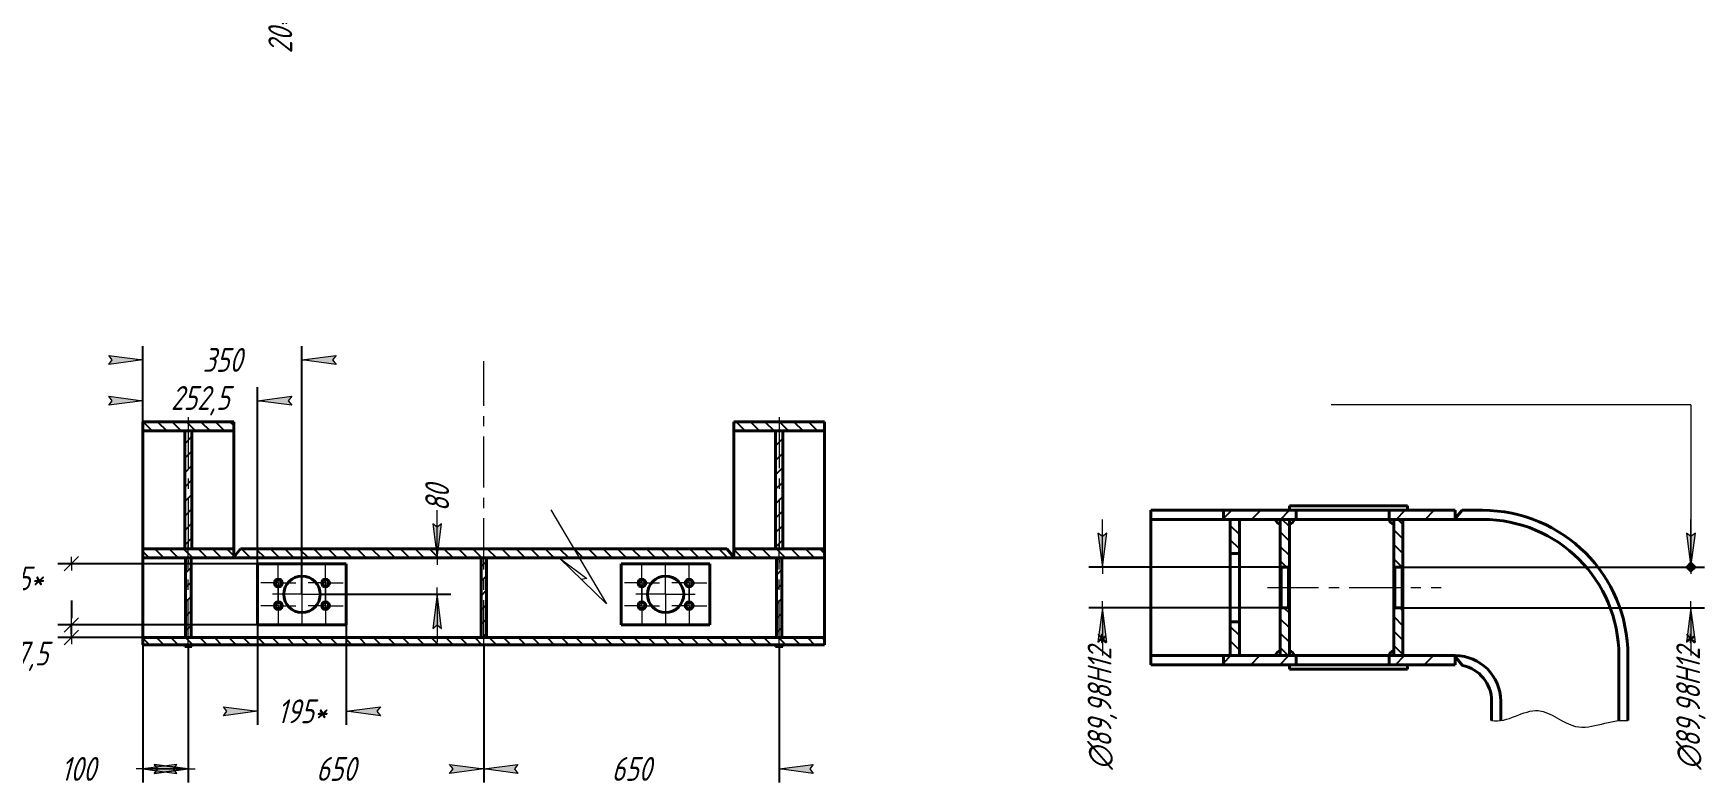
# Model space of a CAD drawing. Header units: millimetres. Extents: x 0 to 841, y 0 to 594.
# Drawn here: x 352.6 to 596.7, y 273 to 382 of the extents above; entities that cross this region are included whole.
import ezdxf

# ---------------------------------------------------------------- set-up
doc = ezdxf.new("R2010")
doc.units = ezdxf.units.MM
for name, pattern in [('K5LT_AXLED', [12, 7.5, -1.5, 1.5, -1.5]), ('K5LT_BASIC', [0]), ('K5LT_THIN', [0])]:
    doc.linetypes.add(name, pattern=pattern)
doc.layers.add('Системный слой', color=7, linetype='Continuous')
doc.styles.add('KDIMTEXTSTYLE', font='GOST_AU.SHX', dxfattribs={"width": 0.96, "oblique": 15, "height": 5})
doc.dimstyles.new('KDIMSTYLE (0.07)', dxfattribs={"dimtxt": 5, "dimasz": 1, "dimexe": 2, "dimexo": 0.0625, "dimgap": 1, "dimtad": 1, "dimlfac": 15, "dimtxsty": 'KDIMTEXTSTYLE', "dimsah": 1, "dimcen": 0.09, "dimdle": 1, "dimadec": 0, "dimazin": 0, "dimtfac": 0.667, "dimtmove": 0, "dimatfit": 3, "dimfxl": 1, "dimtvp": 1, "dimtolj": 1, "dimtzin": 0, "dimarcsym": 0})
pattern_1 = [(135, (0, 0), (-1.060660171779821, -1.060660171779821), [])]
pattern_2 = [(45, (0, 0), (-1.060660171779821, 1.060660171779821), [])]
pattern_3 = [(45, (0, 0), (-2.121320343559643, 2.121320343559643), [])]

# ---------------------------------------------------------------- blocks, each defined once
blk = doc.blocks.new('KDIMARROW_02')
at = {"layer": 'Системный слой'}
blk.add_hatch(color=0, dxfattribs=at).paths.add_polyline_path([(4.5, -5.51091059616309e-16), (5, 0.6582624912261956), (0, 0), (5, -0.658262491226197)])
at = {"layer": 'Системный слой', "color": 0, "linetype": 'K5LT_THIN', "lineweight": 18}
for p, q in [((0, 0), (-1, 0)), ((5, 0.6582624912261956), (0, 0)), ((0, 0), (5, -0.658262491226197)), ((0, 0), (7, -8.572527594031472e-16)), ((4.5, -5.51091059616309e-16), (5, 0.6582624912261956)), ((5, -0.658262491226197), (4.5, -5.51091059616309e-16))]:
    blk.add_line(p, q, dxfattribs=at)
blk = doc.blocks.new('U157')
at = {"layer": 'Системный слой', "color": 30, "linetype": 'K5LT_AXLED', "lineweight": 18, "true_color": 0xff8000}
for q in [(391.9785156587731, 303.9901420923917), (387.6451823254398, 299.6568087590584), (391.9785156587731, 295.3234754257251), (396.3118489921064, 299.6568087590584)]:
    blk.add_line((391.9785156587731, 299.6568087590584), q, dxfattribs=at)
blk = doc.blocks.new('U158')
at = {"layer": 'Системный слой', "color": 30, "linetype": 'K5LT_AXLED', "lineweight": 18, "true_color": 0xff8000}
for q in [(445.3118489920755, 303.9901420923917), (440.9785156587421, 299.6568087590584), (445.3118489920754, 295.3234754257251), (449.6451823254088, 299.6568087590584)]:
    blk.add_line((445.3118489920754, 299.6568087590584), q, dxfattribs=at)
blk = doc.blocks.new('KDIMARROW_01')
at = {"layer": 'Системный слой'}
blk.add_hatch(color=0, dxfattribs=at).paths.add_polyline_path([(-5, -0.6582624912261956), (0, 0), (-5, 0.658262491226197), (-4.5, 5.51091059616309e-16)])
at = {"layer": 'Системный слой', "color": 0, "linetype": 'K5LT_THIN', "lineweight": 18}
for p, q in [((-4.5, 5.51091059616309e-16), (-5, 0.658262491226197)), ((-5, 0.658262491226197), (0, 0)), ((0, 0), (-5, -0.6582624912261956)), ((-5, -0.6582624912261956), (-4.5, 5.51091059616309e-16)), ((0, 0), (-1, 0))]:
    blk.add_line(p, q, dxfattribs=at)
blk = doc.blocks.new('KDIMARROW_13')
at = {"layer": 'Системный слой', "color": 0, "linetype": 'K5LT_THIN', "lineweight": 18}
for p, q in [((-1.060500025749206, 1.060500025749207), (1.060500025749206, -1.060500025749207)), ((0, 0), (-1, 0)), ((0, 0), (1, -1.224646799147353e-16))]:
    blk.add_line(p, q, dxfattribs=at)
blk = doc.blocks.new('U162')
at = {"layer": 'Системный слой', "color": 7, "linetype": 'K5LT_THIN', "lineweight": 18}
for p, q in [((429.7171688074989, 304.990142092493), (433.7623391297079, 301.978513534441)), ((436.6671464653339, 298.2392085802071), (429.7171688074989, 304.990142092493)), ((433.7623391297079, 301.978513534441), (432.9450358964533, 301.8547196239818))]:
    blk.add_line(p, q, dxfattribs=at)
blk = doc.blocks.new('U166')
at = {"layer": 'Системный слой', "color": 30, "linetype": 'K5LT_AXLED', "lineweight": 18, "true_color": 0xff8000}
for q in [(448.7785156587731, 303.8913066420584), (446.2106844424398, 301.3234754257251), (448.7785156587731, 298.7556442093917), (451.3463468751065, 301.3234754257251)]:
    blk.add_line((448.7785156587731, 301.3234754257251), q, dxfattribs=at)
blk = doc.blocks.new('U167')
at = {"layer": 'Системный слой', "color": 30, "linetype": 'K5LT_AXLED', "lineweight": 18, "true_color": 0xff8000}
for q in [(448.7785156587731, 300.5579733087251), (446.2106844424398, 297.9901420923917), (448.7785156587731, 295.4223108760584), (451.3463468751065, 297.9901420923917)]:
    blk.add_line((448.7785156587731, 297.9901420923917), q, dxfattribs=at)
blk = doc.blocks.new('U168')
at = {"layer": 'Системный слой', "color": 30, "linetype": 'K5LT_AXLED', "lineweight": 18, "true_color": 0xff8000}
for q in [(441.8451823254398, 300.5579733087251), (439.2773511091065, 297.9901420923917), (441.8451823254398, 295.4223108760584), (444.4130135417731, 297.9901420923917)]:
    blk.add_line((441.8451823254398, 297.9901420923917), q, dxfattribs=at)
blk = doc.blocks.new('U169')
at = {"layer": 'Системный слой', "color": 30, "linetype": 'K5LT_AXLED', "lineweight": 18, "true_color": 0xff8000}
for q in [(441.8451823254398, 303.8913066420584), (439.2773511091065, 301.3234754257251), (441.8451823254398, 298.7556442093917), (444.4130135417731, 301.3234754257251)]:
    blk.add_line((441.8451823254398, 301.3234754257251), q, dxfattribs=at)
blk = doc.blocks.new('U170')
at = {"layer": 'Системный слой', "color": 30, "linetype": 'K5LT_AXLED', "lineweight": 18, "true_color": 0xff8000}
for q in [(388.5118489921065, 300.5579733087251), (385.9440177757731, 297.9901420923919), (388.5118489921064, 295.4223108760584), (391.0796802084398, 297.9901420923916)]:
    blk.add_line((388.5118489921064, 297.9901420923917), q, dxfattribs=at)
blk = doc.blocks.new('U171')
at = {"layer": 'Системный слой', "color": 30, "linetype": 'K5LT_AXLED', "lineweight": 18, "true_color": 0xff8000}
for q in [(388.5118489921065, 303.8913066420584), (385.9440177757731, 301.3234754257252), (388.5118489921064, 298.7556442093917), (391.0796802084398, 301.323475425725)]:
    blk.add_line((388.5118489921064, 301.3234754257251), q, dxfattribs=at)
blk = doc.blocks.new('U172')
at = {"layer": 'Системный слой', "color": 30, "linetype": 'K5LT_AXLED', "lineweight": 18, "true_color": 0xff8000}
for q in [(395.4451823254399, 300.5579733087251), (392.8773511091064, 297.9901420923919), (395.4451823254396, 295.4223108760584), (398.0130135417731, 297.9901420923916)]:
    blk.add_line((395.4451823254398, 297.9901420923917), q, dxfattribs=at)
blk = doc.blocks.new('U173')
at = {"layer": 'Системный слой', "color": 30, "linetype": 'K5LT_AXLED', "lineweight": 18, "true_color": 0xff8000}
for q in [(395.4451823254399, 303.8913066420584), (392.8773511091064, 301.3234754257252), (395.4451823254396, 298.7556442093917), (398.0130135417731, 301.323475425725)]:
    blk.add_line((395.4451823254398, 301.3234754257251), q, dxfattribs=at)
blk = doc.blocks.new('U186')
at = {"layer": 'Системный слой', "color": 150, "linetype": 'K5LT_BASIC', "lineweight": 40, "true_color": 0x0080ff}
for p, q in [((554.1429870434538, 312.656808759146), (554.1429870434538, 311.9901420924937)), ((554.1429870434538, 289.3234754258271), (554.1429870434538, 288.656808759146))]:
    blk.add_line(p, q, dxfattribs=at)
blk = doc.blocks.new('U187')
at = {"layer": 'Системный слой', "color": 150, "linetype": 'K5LT_BASIC', "lineweight": 40, "true_color": 0x0080ff}
for p, q in [((536.8096537101204, 311.9901420924938), (536.8096537101204, 312.656808759146)), ((536.8096537101204, 288.656808759146), (536.8096537101204, 289.3234754258271))]:
    blk.add_line(p, q, dxfattribs=at)
blk = doc.blocks.new('U190')
at = {"layer": 'Системный слой'}
h = blk.add_hatch(color=7, dxfattribs=at)
h.paths.add_polyline_path([(596.4594795514121, 303.6560679269476), (595.7094795514121, 304.4060679269476), (594.9594795514121, 303.6560679269476), (595.7094795514121, 302.9060679269476)])
h.paths.add_polyline_path([(596.2094795514121, 303.6560679269476), (595.7094795514121, 304.1560679269476), (595.2094795514121, 303.6560679269476), (595.7094795514121, 303.1560679269476)])
h.paths.add_polyline_path([(595.7094795514121, 303.4060679269476), (595.9594795514121, 303.6560679269476), (595.7094795514121, 303.9060679269476), (595.4594795514121, 303.6560679269476)])
at = {"layer": 'Системный слой', "color": 7, "linetype": 'K5LT_THIN', "lineweight": 18}
for p, q in [((595.7094795514121, 327.4930961359038), (595.7094795514121, 303.6560679269476)), ((595.7094795514121, 304.4060679269476), (594.9594795514121, 303.6560679269476)), ((594.9594795514121, 303.6560679269476), (595.7094795514121, 302.9060679269476)), ((595.7094795514121, 304.1560679269476), (595.2094795514121, 303.6560679269476)), ((595.2094795514121, 303.6560679269476), (595.7094795514121, 303.1560679269476)), ((595.7094795514121, 303.9060679269476), (595.4594795514121, 303.6560679269476)), ((595.4594795514121, 303.6560679269476), (595.7094795514121, 303.4060679269476)), ((595.7094795514121, 304.1560679269476), (595.7094795514121, 304.4060679269476)), ((596.4594795514121, 303.6560679269476), (595.7094795514121, 304.4060679269476)), ((595.7094795514121, 303.9060679269476), (595.7094795514121, 304.1560679269476)), ((596.2094795514121, 303.6560679269476), (595.7094795514121, 304.1560679269476)), ((595.9594795514121, 303.6560679269476), (595.7094795514121, 303.9060679269476)), ((595.7094795514121, 303.4060679269476), (595.9594795514121, 303.6560679269476)), ((595.7094795514121, 303.1560679269476), (596.2094795514121, 303.6560679269476)), ((595.7094795514121, 302.9060679269476), (596.4594795514121, 303.6560679269476))]:
    blk.add_line(p, q, dxfattribs=at)

msp = doc.modelspace()

# ---------------------------------------------------------------- hatches: boundary and pattern name
at = {"layer": 'Системный слой'}
h = msp.add_hatch(dxfattribs=at)
h.set_pattern_fill('', angle=135, style=0, pattern_type=0)
h.set_pattern_definition(pattern_1)
h.paths.add_polyline_path([(368.6451823254398, 323.656808759162), (381.9785156587731, 323.656808759162), (381.9785156587731, 324.9901420924953), (368.6451823254398, 324.9901420926537)])
h = msp.add_hatch(dxfattribs=at)
h.set_pattern_fill('', angle=135, style=0, pattern_type=0)
h.set_pattern_definition(pattern_1)
h.paths.add_polyline_path([(455.3118489921064, 323.656808759162), (468.6451823254398, 323.656808759162), (468.6451823254398, 324.9901420924954), (455.3118489921064, 324.9901420926537)])
h = msp.add_hatch(dxfattribs=at)
h.set_pattern_fill('', angle=45, style=0, pattern_type=0)
h.set_pattern_definition(pattern_2)
h.paths.add_polyline_path([(375.8451823254398, 323.6568087591775), (374.7785156587731, 323.6568087593359), (374.7785156587731, 306.3234754257904), (375.8451823254398, 306.3234754257904)])
h = msp.add_hatch(dxfattribs=at)
h.set_pattern_fill('', angle=45, style=0, pattern_type=0)
h.set_pattern_definition(pattern_2)
h.paths.add_polyline_path([(462.5118489921065, 323.6568087591775), (461.4451823254398, 323.6568087593359), (461.4451823254398, 306.3234754257904), (462.5118489921064, 306.3234754257904)])
h = msp.add_hatch(dxfattribs=at)
h.set_pattern_fill('', angle=45, style=0, pattern_type=0)
h.set_pattern_definition(pattern_3)
h.paths.add_polyline_path([(537.8096537100749, 311.9901420924938), (527.1429870434393, 311.9901420924938), (527.1429870434393, 310.6568087591604), (537.8096537100749, 310.6568087591604)])
h.paths.add_polyline_path([(561.1429870434393, 311.9901420924937), (551.4763203767727, 311.9901420924937), (551.4763203767727, 310.6568087591604), (561.1429870434393, 310.6568087591604)])
h = msp.add_hatch(dxfattribs=at)
h.set_pattern_fill('', angle=135, style=0, pattern_type=0)
h.set_pattern_definition(pattern_1)
h.paths.add_polyline_path([(529.4763203768846, 310.6568087591604), (528.1429870433554, 310.6568087591604), (528.1429870433554, 305.6362450267951), (529.476320376693, 305.6362450267951)])
h.paths.add_polyline_path([(528.1429870433554, 295.6362450267951), (528.1429870432719, 290.6568087591605), (529.476320376693, 290.6568087591604), (529.4763203766948, 295.6362450267951)])
h = msp.add_hatch(dxfattribs=at)
h.set_pattern_fill('', angle=135, style=0, pattern_type=0)
h.set_pattern_definition(pattern_1)
h.paths.add_polyline_path([(535.4763203766892, 310.6568087591605), (535.4763203766892, 303.7901420924939), (535.6096537100233, 303.6568087591605), (536.6763203766934, 303.6568087591605), (536.8096537100267, 303.7901420924938), (536.8096537102182, 310.6568087591605)])
h.paths.add_polyline_path([(535.4763203766892, 297.5234754258271), (535.4763203766054, 290.6568087591605), (536.8096537100267, 290.6568087591605), (536.8096537100267, 297.5234754258271), (536.6763203766934, 297.6568087591605), (535.6096537100225, 297.6568087591605)])
h = msp.add_hatch(dxfattribs=at)
h.set_pattern_fill('', angle=135, style=0, pattern_type=0)
h.set_pattern_definition(pattern_1)
h.paths.add_polyline_path([(553.4763203767727, 290.6568087591604), (553.4763203767727, 297.5234754258271), (553.3429870434394, 297.6568087591604), (552.2763203767727, 297.6568087591604), (552.1429870434393, 297.5234754258271), (552.1429870434393, 290.6568087591604)])
h.paths.add_polyline_path([(553.4763203767727, 303.7901420924937), (553.4763203767727, 310.6568087591604), (552.1429870434393, 310.6568087591604), (552.1429870434393, 303.7901420924937), (552.2763203767727, 303.6568087591604), (553.3429870434394, 303.6568087591604)])
h = msp.add_hatch(dxfattribs=at)
h.set_pattern_fill('', angle=135, style=0, pattern_type=0)
h.set_pattern_definition(pattern_1)
h.paths.add_polyline_path([(381.9785156587731, 306.3234754257748), (368.6451823254398, 306.3234754259877), (368.6451823254398, 304.9901420924539), (381.9785156587731, 304.9901420924539)])
h = msp.add_hatch(dxfattribs=at)
h.set_pattern_fill('', angle=135, style=0, pattern_type=0)
h.set_pattern_definition(pattern_1)
h.paths.add_polyline_path([(455.3118489921002, 304.9901420925107), (455.3118489921014, 305.123475425844), (454.3049294346997, 306.3234754258532), (382.9854352161918, 306.3234754265047), (381.9785156587681, 305.1234754265138), (381.9785156587669, 304.9901420931805)])
h = msp.add_hatch(dxfattribs=at)
h.set_pattern_fill('', angle=135, style=0, pattern_type=0)
h.set_pattern_definition(pattern_1)
h.paths.add_polyline_path([(468.6451823254398, 306.3234754257749), (455.3118489921065, 306.3234754259877), (455.3118489921065, 304.9901420924539), (468.6451823254398, 304.9901420924539)])
h = msp.add_hatch(dxfattribs=at)
h.set_pattern_fill('', angle=45, style=0, pattern_type=0)
h.set_pattern_definition(pattern_2)
h.paths.add_polyline_path([(375.7118489921064, 304.9901420923823), (374.9118489921064, 304.9901420923823), (374.9118489921064, 293.3234754257156), (375.7118489921064, 293.3234754257156)])
h = msp.add_hatch(dxfattribs=at)
h.set_pattern_fill('', angle=45, style=0, pattern_type=0)
h.set_pattern_definition(pattern_2)
h.paths.add_polyline_path([(419.0451823254398, 304.9901420923823), (418.2451823254398, 304.9901420923823), (418.2451823254397, 293.3234754257157), (419.0451823254397, 293.3234754257156)])
h = msp.add_hatch(dxfattribs=at)
h.set_pattern_fill('', angle=45, style=0, pattern_type=0)
h.set_pattern_definition(pattern_2)
h.paths.add_polyline_path([(462.3785156587732, 304.9901420923824), (461.5785156587731, 304.9901420923824), (461.5785156587732, 293.3234754257157), (462.3785156587732, 293.3234754257157)])
h = msp.add_hatch(dxfattribs=at)
h.set_pattern_fill('', angle=135, style=0, pattern_type=0)
h.set_pattern_definition(pattern_1)
h.paths.add_polyline_path([(468.6451823254397, 292.2568087590488), (468.6451823254397, 293.3234754257155), (368.6451823254397, 293.323475425716), (368.6451823254397, 292.2568087590494)])
h = msp.add_hatch(dxfattribs=at)
h.set_pattern_fill('', angle=45, style=0, pattern_type=0)
h.set_pattern_definition(pattern_3)
h.paths.add_polyline_path([(537.8096537100749, 290.6568087591604), (527.1429870434393, 290.6568087591604), (527.1429870434393, 289.3234754258271), (537.8096537100749, 289.3234754258271)])
h.paths.add_polyline_path([(561.1429870434393, 290.6568087591604), (551.4763203767727, 290.6568087591604), (551.4763203767727, 289.3234754258271), (561.1429870434393, 289.3234754258271)])

# ---------------------------------------------------------------- linework, layer by layer
at = {"layer": 'Системный слой', "color": 30, "linetype": 'K5LT_AXLED', "lineweight": 18, "true_color": 0xff8000}
for p, q in [((418.6451823254398, 291.3234754257156), (418.6451823254398, 333.856808759049)), ((375.3118489921064, 325.656808759176), (375.3118489921064, 304.3234754257881)), ((461.9785156587731, 325.656808759176), (461.9785156587731, 304.3234754257881)), ((375.3118489921064, 291.3234754257156), (375.3118489921064, 306.9901420923823)), ((461.9785156587731, 291.3234754257156), (461.9785156587731, 306.9901420923823)), ((533.6096537100228, 300.6568087591604), (559.0763203766895, 300.6568087591609))]:
    msp.add_line(p, q, dxfattribs=at)
at = {"layer": 'Системный слой', "color": 7, "linetype": 'K5LT_THIN', "lineweight": 18}
for p, q in [((595.7094795514121, 327.4930961359038), (542.9493959571003, 327.4930961359038)), ((428.4898424253557, 312.0755550820297), (436.6671464653339, 298.2392085802071))]:
    msp.add_line(p, q, dxfattribs=at)
at = {"layer": 'Системный слой', "color": 150, "linetype": 'K5LT_BASIC', "lineweight": 40, "true_color": 0x0080ff}
for p, q in [((368.6451823254398, 324.9901420924938), (368.6451823254398, 323.6568087591605)), ((381.9785156587731, 324.9901420924938), (368.6451823254398, 324.9901420924938)), ((381.9785156587731, 324.9901420924938), (381.9785156587731, 323.6568087591605)), ((455.3118489921064, 324.9901420924938), (468.6451823254398, 324.9901420924938)), ((455.3118489921064, 324.9901420924938), (455.3118489921064, 323.6568087591605)), ((468.6451823254398, 324.9901420924938), (468.6451823254398, 323.6568087591605)), ((368.6451823254398, 306.3234754257748), (368.6451823254398, 323.656808759162)), ((368.6451823254398, 323.6568087591605), (381.9785156587731, 323.6568087591605)), ((375.8451823254398, 323.6568087591775), (374.7785156587731, 323.6568087591775)), ((374.7785156587731, 323.6568087591775), (374.7785156587731, 306.3234754257904)), ((375.8451823254398, 323.6568087591775), (375.8451823254398, 306.3234754257904)), ((381.9785156587731, 306.3234754257748), (381.9785156587731, 323.656808759162)), ((455.3118489921064, 306.3234754257749), (455.3118489921064, 323.656808759162)), ((468.6451823254398, 323.6568087591605), (455.3118489921064, 323.6568087591605)), ((462.5118489921065, 323.6568087591775), (461.4451823254398, 323.6568087591775)), ((461.4451823254398, 323.6568087591775), (461.4451823254398, 306.3234754257904)), ((462.5118489921065, 323.6568087591775), (462.5118489921065, 306.3234754257904)), ((468.6451823254398, 306.3234754257749), (468.6451823254398, 323.656808759162)), ((536.8096537101204, 312.656808759146), (554.1429870434538, 312.656808759146)), ((516.4763203767607, 311.9901420924938), (516.4763203767727, 310.6568087591604)), ((522.1429870434393, 311.9901420924938), (516.4763203767607, 311.9901420924938)), ((522.1429870434393, 310.6568087591604), (516.4763203767727, 310.6568087591604)), ((516.4763203767727, 310.6568087591604), (516.4763203767606, 290.6568087591604)), ((527.1429870434393, 311.9901420924938), (522.1429870434393, 311.9901420924938)), ((527.1429870434393, 310.6568087591604), (522.1429870434393, 310.6568087591604)), ((527.1429870434393, 311.9901420924938), (527.1429870434393, 310.6568087591604)), ((527.1429870434393, 311.9901420924938), (537.8096537100749, 311.9901420924937)), ((527.1429870434393, 310.6568087591604), (537.8096537100749, 310.6568087591604)), ((528.1429870433554, 310.6568087591604), (529.476320376693, 310.6568087591604)), ((528.1429870433554, 310.6568087591604), (528.1429870433554, 305.6362450267951)), ((529.476320376693, 305.6362450267951), (529.476320376693, 310.6568087591604)), ((535.4757510880008, 310.6568087591604), (535.4757510880008, 309.9901423355611)), ((535.4763203767051, 310.6568087591604), (536.8096537100431, 310.6568087591604)), ((535.4763203767054, 310.6568087591605), (535.4763203766892, 303.7901420924939)), ((536.8096537100267, 303.7901420924938), (536.8096537100436, 310.6568087591605)), ((541.1429870434083, 311.9901420924938), (537.8096537100749, 311.9901420924937)), ((537.8096537100749, 310.6568087591604), (537.8096537100749, 311.9901420924937)), ((541.1429870434083, 310.6568087591604), (537.8096537100749, 310.6568087591604)), ((548.1429870434393, 311.9901420924938), (541.1429870434083, 311.9901420924938)), ((548.1429870434393, 310.6568087591604), (541.1429870434083, 310.6568087591604)), ((551.4763203767727, 311.9901420924937), (548.1429870434393, 311.9901420924938)), ((551.4763203765817, 310.6568087591604), (548.1429870434393, 310.6568087591604)), ((551.4763203767727, 311.9901420924937), (551.4763203765817, 310.6568087591604)), ((551.4763203767727, 311.9901420924937), (561.1429870434393, 311.9901420924937)), ((551.4763203765817, 310.6568087591604), (561.1429870434393, 310.6568087591604)), ((553.4763203767727, 310.6568087591604), (552.1429870434393, 310.6568087591604)), ((552.1429870434393, 303.7901420924937), (552.1429870434393, 310.6568087591604)), ((553.4763203767727, 303.7901420924937), (553.4763203767727, 310.6568087591604)), ((561.1429870434393, 310.6568087591604), (561.1429870434393, 311.9901420924918)), ((562.1499066008521, 311.9901420924919), (561.1429870434393, 310.7901420924919)), ((561.1429870434393, 310.6568087591604), (565.1429870434549, 310.6568087591565)), ((565.1429870434393, 311.9901420924919), (562.1499066008521, 311.9901420924919)), ((381.9785156587731, 306.3234754257726), (368.6451823254398, 306.3234754257726)), ((368.6451823254398, 306.3234754257726), (368.6451823254398, 304.9901420923823)), ((374.7785156587731, 306.3234754257904), (375.8451823254398, 306.3234754257904)), ((381.9785156587681, 305.1234754265138), (382.9854352161918, 306.3234754265047)), ((381.9785156587731, 306.3234754257748), (381.9785156587669, 304.9901420931805)), ((382.9854352161918, 306.3234754265047), (454.3049294346997, 306.3234754258532)), ((454.3049294346997, 306.3234754258532), (455.3118489921014, 305.123475425844)), ((455.3118489921064, 306.3234754257726), (468.6451823254398, 306.3234754257726)), ((455.3118489921064, 306.3234754257749), (455.3118489921002, 304.9901420925107)), ((461.4451823254398, 306.3234754257904), (462.5118489921065, 306.3234754257904)), ((468.6451823254398, 306.3234754257726), (468.6451823254398, 304.9901420923823)), ((529.476320376693, 305.6362450267951), (528.1429870433554, 305.6362450267951)), ((528.1429870433215, 304.3029116934618), (528.1429870433554, 305.6362450267951)), ((529.476320376693, 305.6362450267951), (529.4763203766573, 304.3029116934618)), ((368.6451823254398, 304.9901420923845), (381.9785156587669, 304.9901420931805)), ((368.6451823254398, 304.9901420923823), (368.6451823254398, 293.3234754257157)), ((374.9118489921065, 293.3234754257156), (374.9118489921065, 304.9901420923823)), ((374.9118489921065, 304.9901420923823), (375.7118489921065, 304.9901420923823)), ((375.7118489921065, 293.3234754257156), (375.7118489921065, 304.9901420923823)), ((381.9785156587669, 304.9901420931805), (381.9785156587681, 305.1234754265138)), ((381.9785156587669, 304.9901420931805), (455.3118489921002, 304.9901420925107)), ((398.4785156587731, 304.1568087590584), (385.4785156587731, 304.1568087590584)), ((385.4785156587731, 304.1568087590584), (385.4785156587731, 295.1568087590584)), ((398.4785156587731, 295.1568087590584), (398.4785156587731, 304.1568087590584)), ((418.2451823254398, 293.3234754257156), (418.2451823254398, 304.9901420923823)), ((418.2451823254398, 304.9901420923823), (419.0451823254398, 304.9901420923823)), ((419.0451823254398, 293.3234754257156), (419.0451823254398, 304.9901420923823)), ((438.8118489921064, 304.1568087590584), (451.8118489921064, 304.1568087590584)), ((438.8118489921064, 295.1568087590584), (438.8118489921064, 304.1568087590584)), ((451.8118489921064, 304.1568087590584), (451.8118489921064, 295.1568087590584)), ((455.3118489921014, 305.123475425844), (455.3118489921002, 304.9901420925107)), ((468.6451823254397, 304.9901420923819), (455.3118489921002, 304.9901420925107)), ((461.5785156587731, 293.3234754257156), (461.5785156587731, 304.9901420923823)), ((462.3785156587731, 304.9901420923823), (461.5785156587731, 304.9901420923823)), ((462.3785156587731, 293.3234754257156), (462.3785156587731, 304.9901420923823)), ((468.6451823254398, 293.3234754257156), (468.6451823254398, 304.9901420923823)), ((528.1429870433215, 304.3029116934618), (528.1429870433215, 296.9695783601284)), ((529.4763203766573, 296.9695783601284), (529.4763203766573, 304.3029116934618)), ((535.6096537100228, 303.6568087591605), (535.4763203766892, 303.7901420924939)), ((535.4763203766892, 297.5234754258271), (535.4763203766892, 303.7901420924939)), ((535.6096537100228, 303.6568087591605), (536.6763203766934, 303.6568087591605)), ((535.6096537100228, 297.6568087591605), (535.6096537100228, 303.6568087591605)), ((536.6763203766934, 303.6568087591605), (536.8096537100267, 303.7901420924938)), ((536.6763203766934, 297.6568087591605), (536.6763203766934, 303.6568087591605)), ((536.8096537100267, 297.5234754258271), (536.8096537100267, 303.7901420924938)), ((552.1429870434393, 303.7901420924937), (552.2763203767727, 303.6568087591604)), ((552.1429870434393, 297.5234754258271), (552.1429870434393, 303.7901420924937)), ((552.2763203767727, 303.6568087591604), (553.3429870434394, 303.6568087591604)), ((552.2763203767727, 297.6568087591604), (552.2763203767727, 303.6568087591604)), ((553.4763203767727, 303.7901420924937), (553.3429870434394, 303.6568087591604)), ((553.3429870434394, 297.6568087591604), (553.3429870434394, 303.6568087591604)), ((553.4763203767727, 297.5234754258271), (553.4763203767727, 303.7901420924937)), ((528.1429870433554, 295.6362450267951), (528.1429870433215, 296.9695783601284)), ((528.1429870433554, 295.6362450267951), (529.4763203766643, 295.6362450267949)), ((528.1429870433554, 295.6362450267951), (528.1429870433554, 290.6568087591604)), ((529.4763203766573, 296.9695783601284), (529.4763203766643, 295.6362450267949)), ((529.476320376693, 290.6568087591604), (529.4763203766643, 295.6362450267949)), ((535.6096537100228, 297.6568087591605), (535.4763203766892, 297.5234754258271)), ((535.4763203766892, 297.5234754258271), (535.4763203766306, 290.6568087591605)), ((535.6096537100228, 297.6568087591605), (536.6763203766934, 297.6568087591605)), ((536.6763203766934, 297.6568087591605), (536.8096537100267, 297.5234754258271)), ((536.8096537101204, 290.6568087591604), (536.8096537100267, 297.5234754258271)), ((552.1429870434393, 297.5234754258271), (552.2763203767727, 297.6568087591604)), ((552.1429870434393, 290.6568087591604), (552.1429870434393, 297.5234754258271)), ((552.2763203767727, 297.6568087591604), (553.3429870434394, 297.6568087591604)), ((553.4763203767727, 297.5234754258271), (553.3429870434394, 297.6568087591604)), ((553.4763203767727, 290.6568087591604), (553.4763203767727, 297.5234754258271)), ((368.6451823254398, 292.256808759049), (368.6451823254398, 293.3234754257157)), ((468.6451823254398, 293.3234754257156), (368.6451823254398, 293.3234754257157)), ((375.7118489921065, 293.3234754257156), (374.9118489921065, 293.3234754257156)), ((385.4785156587731, 295.1568087590584), (398.4785156587731, 295.1568087590584)), ((419.0451823254398, 293.3234754257156), (418.2451823254398, 293.3234754257156)), ((451.8118489921064, 295.1568087590584), (438.8118489921064, 295.1568087590584)), ((461.5785156587731, 293.3234754257156), (462.3785156587731, 293.3234754257156)), ((468.6451823254398, 293.3234754257156), (468.6451823254398, 292.256808759049)), ((468.6451823254398, 292.256808759049), (368.6451823254398, 292.256808759049)), ((374.7785156587731, 291.9901420926521), (374.7785156587731, 292.2568087590493)), ((375.8451823254398, 291.9901420926521), (374.7785156587731, 291.9901420926521)), ((375.8451823254398, 291.9901420926521), (375.8451823254398, 292.2568087590493)), ((461.4451823254398, 291.9901420926521), (461.4451823254398, 292.2568087590489)), ((462.5118489921064, 291.9901420926521), (461.4451823254398, 291.9901420926521)), ((462.5118489921064, 291.9901420926521), (462.5118489921064, 292.2568087590489)), ((516.4763203767606, 290.6568087591604), (516.4763203767606, 289.3234754258271)), ((522.1429870434393, 290.6568087591604), (516.4763203767606, 290.6568087591604)), ((527.1429870434393, 290.6568087591604), (522.1429870434393, 290.6568087591604)), ((527.1429870434393, 290.6568087591604), (527.1429870434393, 289.3234754258271)), ((527.1429870434393, 290.6568087591604), (537.8096537100749, 290.6568087591604)), ((528.1429870433554, 290.6568087591604), (529.476320376693, 290.6568087591604)), ((535.4763203766306, 290.6568087591605), (536.8096537101204, 290.6568087591604)), ((541.1429870434083, 290.6568087591604), (537.8096537100749, 290.6568087591604)), ((537.8096537100749, 289.3234754258271), (537.8096537100749, 290.6568087591604)), ((548.1429870434393, 290.6568087591604), (541.1429870434083, 290.6568087591604)), ((551.4763203767727, 290.6568087591604), (548.1429870434393, 290.6568087591604)), ((551.4763203767727, 290.6568087591604), (551.4763203767727, 289.3234754258271)), ((551.4763203767727, 290.6568087591604), (561.1429870434393, 290.6568087591604)), ((552.1429870434393, 290.6568087591604), (553.4763203767727, 290.6568087591604)), ((561.1429870434393, 289.3234754258271), (561.1429870434393, 290.6568087591604)), ((561.1429870434393, 290.5259320245942), (562.1889397641653, 289.219905696179)), ((585.1429870434549, 290.6568087591565), (585.142987043433, 281.1272089441057)), ((586.4763203767508, 281.1272089441057), (586.4763203767727, 290.6568087591585)), ((522.1429870434393, 289.3234754258271), (516.4763203767606, 289.3234754258271)), ((527.1429870434393, 289.3234754258271), (522.1429870434393, 289.3234754258271)), ((527.1429870434393, 289.3234754258271), (537.8096537100749, 289.3234754258271)), ((554.1429870434538, 288.656808759146), (536.8096537101204, 288.656808759146)), ((541.1429870434083, 289.3234754258271), (537.8096537100749, 289.3234754258271)), ((548.1429870434393, 289.3234754258271), (541.1429870434083, 289.3234754258271)), ((551.4763203767727, 289.3234754258271), (548.1429870434393, 289.3234754258271)), ((551.4763203767727, 289.3234754258271), (561.1429870434393, 289.3234754258271)), ((566.4763203767748, 283.9901420924746), (566.4763203767656, 281.1272089441057)), ((567.809653710114, 281.1272089441057), (567.8096537101238, 283.9901420924708))]:
    msp.add_line(p, q, dxfattribs=at)
for centre, radius in [((388.5118489921064, 301.3234754257251), 0.5678312163333336), ((388.5118489921064, 301.3234754257251), 0.4611645496666667), ((391.9785156587731, 299.6568087590584), 2.666666666666667), ((395.4451823254398, 301.3234754257251), 0.5678312163333337), ((395.4451823254398, 301.3234754257251), 0.4611645496666667), ((441.8451823254398, 301.3234754257251), 0.5678312163333337), ((441.8451823254398, 301.3234754257251), 0.4611645496666667), ((445.3118489921064, 299.6568087590584), 2.666666666666667), ((448.7785156587731, 301.3234754257251), 0.5678312163333336), ((448.7785156587731, 301.3234754257251), 0.4611645496666667), ((388.5118489921064, 297.9901420923917), 0.5678312163333336), ((388.5118489921064, 297.9901420923917), 0.4611645496666667), ((395.4451823254398, 297.9901420923917), 0.5678312163333333), ((395.4451823254398, 297.9901420923917), 0.4611645496666667), ((441.8451823254398, 297.9901420923917), 0.5678312163333333), ((441.8451823254398, 297.9901420923917), 0.4611645496666667), ((448.7785156587731, 297.9901420923917), 0.5678312163333336), ((448.7785156587731, 297.9901420923917), 0.4611645496666667)]:
    msp.add_circle(centre, radius, dxfattribs=at)
for centre, radius, start, end in [((535.4763203767727, 310.6568087591604), 0.6666666666666672, 180.0000000000003, 270), ((536.809653710106, 310.6568087591604), 0.6666666666666664, 270, 0), ((552.1429870434393, 310.6568087591604), 0.6666666666666666, 180.0000000000016, 270), ((565.1429870434393, 290.6568087591585), 21.33333333333333, 0, 90), ((565.1429870434393, 290.6568087591604), 20, 0, 90), ((535.4763203767727, 290.6568087591604), 0.6666666666666666, 90, 179.9999999999996), ((536.809653710106, 290.6568087591604), 0.6666666666666666, 0, 90), ((552.1429870434393, 290.6568087591604), 0.6666666666666673, 89.99999999833767, 179.9999999983864), ((561.1429870434393, 283.9901420924938), 6.666666666666667, 0, 90), ((561.1429870434393, 283.9901420924918), 5.333333333333333, 0, 78.69006752610113)]:
    msp.add_arc(centre, radius, start, end, dxfattribs=at)
at = {"layer": 'Системный слой', "color": 7, "linetype": 'K5LT_THIN', "lineweight": 18}
for centre, start, end in [((388.5118489921064, 301.3234754257251), 70, 340), ((395.4451823254398, 301.3234754257251), 70, 340), ((441.8451823254398, 301.3234754257251), 290.0000000000001, 199.9999999999999), ((448.7785156587731, 301.3234754257251), 290.0000000000001, 199.9999999999999), ((388.5118489921064, 297.9901420923917), 70, 340), ((395.4451823254398, 297.9901420923917), 70, 340), ((441.8451823254398, 297.9901420923917), 290.0000000000001, 199.9999999999999), ((448.7785156587731, 297.9901420923917), 290.0000000000001, 199.9999999999999)]:
    msp.add_arc(centre, 0.5333333333333333, start, end, dxfattribs=at)
msp.add_open_spline([(566.4763203767634, 281.1272089441057), (568.8084550791563, 280.7154496377354), (573.1799192207824, 284.5172522855485), (579.0982141594571, 278.4166811604853), (583.9486826686725, 281.4317608440185), (586.4763203767508, 281.1272089441057)], degree=3, knots=[0, 0, 0, 0, 1.693394259660919, 3.14506159319979, 5, 5, 5, 5], dxfattribs=at)

# ---------------------------------------------------------------- block references
at = {"layer": 'Системный слой'}
for name in ['U190', 'U187', 'U186', 'U171', 'U157', 'U173', 'U162', 'U169', 'U158', 'U166', 'U170', 'U172', 'U168', 'U167']:
    msp.add_blockref(name, (0, 0), dxfattribs=at)

# ---------------------------------------------------------------- dimensions: what is measured, and where the dimension line sits
at = {"layer": 'Системный слой', "color": 7}
for base, p1, p2, location, override in [((388.803105296622, 392.9871880489761), (402.0666666667345, 391.6538547156389), (402.0666666667345, 392.9871880489761), (388.803105296622, 381.8220113394646), {"dimexo": 0, "dimpost": '\\H3.5;\\W0.965;\\Q15;\\Q15;\\H3.5;\\W0.965;\\Q15;<>\\H3.5;\\W0.965;\\Q15;\\Q15;\\H3.5;\\W0.965;\\Q15;\\Q15;*\\Q15;', "dimblk1": 'KDIMARROW_02', "dimblk2": 'KDIMARROW_02', "dimse1": 0, "dimse2": 0, "dimclrt": 7, "dimtolj": 1}), ((411.8138905802439, 304.990142092493), (394.6451823254398, 299.6568087590584), (381.9785156587731, 304.990142092493), (411.8138905802439, 313.7703711969482), {"dimexo": 0, "dimpost": '\\H3.5;\\W0.965;\\Q15;<>', "dimblk1": 'KDIMARROW_02', "dimblk2": 'KDIMARROW_02', "dimse1": 0, "dimse2": 0, "dimclrt": 7, "dimtolj": 1}), ((509.3825204993366, 303.6560679222873), (536.6763203766934, 297.6575495960336), (536.6763203766934, 303.6560679222873), (509.3825204993366, 283.8186543203933), {"dimexo": 0, "dimpost": '\\H3.5;\\W0.965;\\Q15;∅<>\\H3.5;\\W0.965;\\Q15;\\Q15;H12\\H3.5;\\W0.965;\\Q15;\\Q15;*', "dimblk1": 'KDIMARROW_02', "dimblk2": 'KDIMARROW_02', "dimse1": 0, "dimse2": 0, "dimclrt": 7, "dimtolj": 1}), ((595.7094795514121, 303.6560679269476), (553.4763203767727, 297.6575495913732), (553.4763203767727, 303.6560679269476), (595.7094795514121, 283.8186543079966), {"dimexo": 0, "dimpost": '\\H3.5;\\W0.965;\\Q15;∅<>\\H3.5;\\W0.965;\\Q15;\\Q15;H12\\H3.5;\\W0.965;\\Q15;\\Q15;*', "dimblk1": 'KDIMARROW_02', "dimblk2": 'KDIMARROW_02', "dimse1": 0, "dimse2": 0, "dimclrt": 7, "dimtolj": 1}), ((358.1561364986361, 304.1568087590584), (397.9452963361853, 295.1568087590584), (398.4785156587731, 304.1568087590584), (350.4329519998502, 301.9901420923917), {"dimexo": 0, "dimtoh": 1, "dimpost": '\\H3.5;\\W0.965;\\Q15;\\Q15;\\H3.5;\\W0.965;\\Q15;<>\\H3.5;\\W0.965;\\Q15;\\Q15;\\H3.5;\\W0.965;\\Q15;\\Q15;*\\Q15;', "dimblk1": 'KDIMARROW_13', "dimblk2": 'KDIMARROW_13', "dimse1": 0, "dimse2": 0, "dimclrt": 7, "dimtmove": 1, "dimtolj": 1}), ((358.1561364986361, 295.1568087590584), (386.9785156587731, 293.3234754257157), (385.4785156587731, 295.1568087590584), (351.4329519998502, 290.560686930183), {"dimexo": 0, "dimtoh": 1, "dimpost": '\\H3.5;\\W0.965;\\Q15;<>', "dimblk1": 'KDIMARROW_13', "dimblk2": 'KDIMARROW_13', "dimse1": 0, "dimse2": 0, "dimclrt": 7, "dimtmove": 1, "dimtolj": 1})]:
    msp.add_linear_dim(base=base, p1=p1, p2=p2, angle=90, location=location, dimstyle='KDIMSTYLE (0.07)', override=override, dxfattribs=at).render()
for base, p1, p2, location, override in [((368.6451823254398, 334.0612549085092), (391.9785156587731, 299.6568087590584), (368.6451823254398, 292.256808759049), (380.3118489921064, 334.0612549085092), {"dimexo": 0, "dimpost": '\\H3.5;\\W0.965;\\Q15;<>', "dimblk1": 'KDIMARROW_01', "dimblk2": 'KDIMARROW_01', "dimse1": 0, "dimse2": 0, "dimclrt": 7, "dimtolj": 1}), ((368.6451823254398, 328.071622722525), (385.4785156587731, 304.1568087590584), (368.6451823254398, 324.9901420924938), (377.0618489921064, 328.071622722525), {"dimexo": 0, "dimpost": '\\H3.5;\\W0.965;\\Q15;<>', "dimblk1": 'KDIMARROW_01', "dimblk2": 'KDIMARROW_01', "dimse1": 0, "dimse2": 0, "dimclrt": 7, "dimtolj": 1}), ((385.4785156587731, 282.4862728734288), (398.4785156587731, 295.1568087590584), (385.4785156587731, 295.1568087590584), (391.9785156587731, 282.4862728734288), {"dimexo": 0, "dimpost": '\\H3.5;\\W0.965;\\Q15;\\Q15;\\H3.5;\\W0.965;\\Q15;<>\\H3.5;\\W0.965;\\Q15;\\Q15;\\H3.5;\\W0.965;\\Q15;\\Q15;*\\Q15;', "dimblk1": 'KDIMARROW_01', "dimblk2": 'KDIMARROW_01', "dimse1": 0, "dimse2": 0, "dimclrt": 7, "dimtolj": 1}), ((368.6451823254398, 274.0336422702492), (375.3118489921064, 291.9901420926521), (368.6451823254398, 292.256808759049), (359.1837555905155, 274.0336422702492), {"dimexo": 0, "dimpost": '\\H3.5;\\W0.965;\\Q15;<>', "dimblk1": 'KDIMARROW_02', "dimblk2": 'KDIMARROW_02', "dimse1": 0, "dimse2": 0, "dimclrt": 7, "dimtolj": 1}), ((375.3118489921064, 274.0336422702492), (418.6451823254398, 292.256808759049), (375.3118489921064, 291.9901420926521), (396.9785156587731, 274.0336422702492), {"dimexo": 0, "dimpost": '\\H3.5;\\W0.965;\\Q15;<>', "dimblk1": 'KDIMARROW_01', "dimblk2": 'KDIMARROW_01', "dimse1": 0, "dimse2": 0, "dimclrt": 7, "dimtolj": 1}), ((418.6451823254398, 274.0336422702492), (461.9785156587731, 291.9901420926521), (418.6451823254398, 292.256808759049), (440.3118489921064, 274.0336422702492), {"dimexo": 0, "dimpost": '\\H3.5;\\W0.965;\\Q15;<>', "dimblk1": 'KDIMARROW_01', "dimblk2": 'KDIMARROW_01', "dimse1": 0, "dimse2": 0, "dimclrt": 7, "dimtolj": 1})]:
    msp.add_linear_dim(base=base, p1=p1, p2=p2, location=location, dimstyle='KDIMSTYLE (0.07)', override=override, dxfattribs=at).render()

doc.saveas('drawing.dxf')
